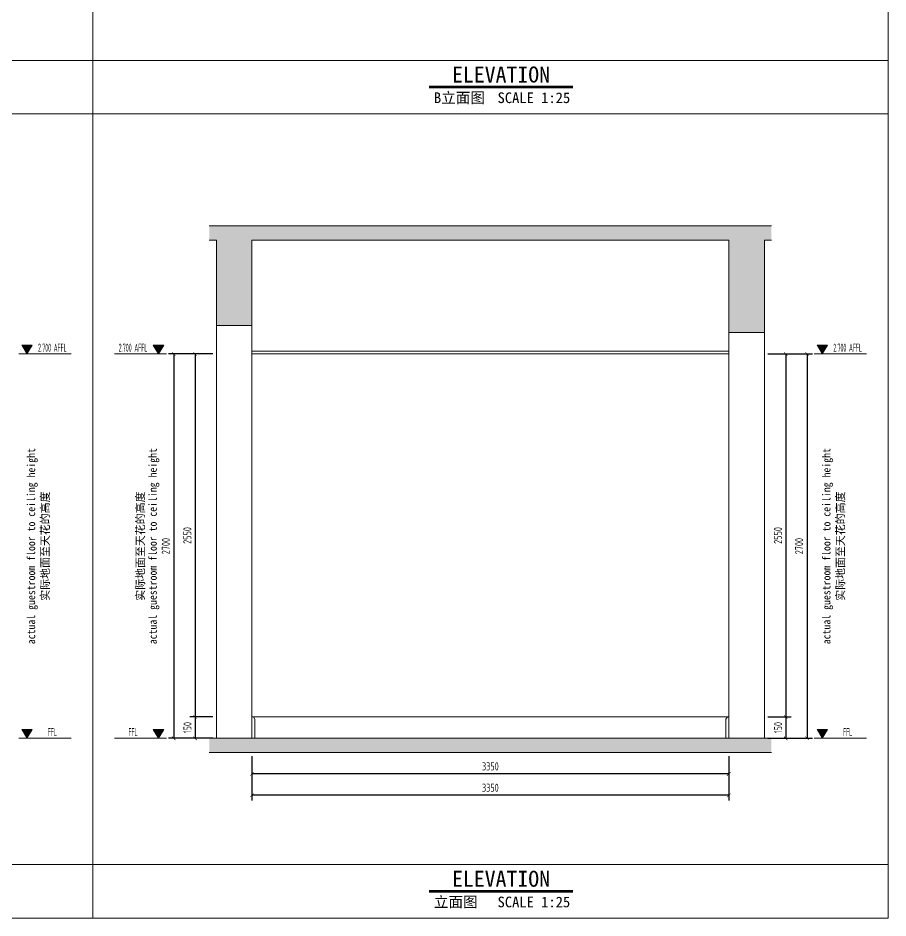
# Model space of a CAD drawing. Header units: millimetres. Extents: x 3162 to 221128, y -144913 to 11496.
# Drawn here: x 46153 to 52266, y -73458 to -67137 of the extents above; entities that cross this region are included whole.
import ezdxf
from ezdxf.enums import TextEntityAlignment as Align

# ---------------------------------------------------------------- set-up
doc = ezdxf.new("R2010")
doc.units = ezdxf.units.MM
doc.header["$LTSCALE"] = 10
doc.layers.get('Defpoints').update_dxf_attribs({"color": 250})
for name, color, linetype, lineweight in [('Contour【轮廓线】', 94, 'Continuous', 0), ('Drawing【图框、表格】', 150, 'Continuous', 0), ('Elevation【立面图库】', 150, 'Continuous', 0), ('FC-Hatch【平面填充】', 250, 'Continuous', 0), ('FF-Text【平面文字】', 2, 'Continuous', 0), ('Finish【完成面】', 2, 'Continuous', 0), ('Gray【中细线】', 8, 'Continuous', 0), ('RC-dimensions', 44, 'Continuous', 0), ('Wall【立面墙】', 252, 'Continuous', 0)]:
    doc.layers.add(name, color=color, linetype=linetype, lineweight=lineweight)
doc.layers.add('T-05天花灯具', color=4, linetype='Continuous')
doc.styles.add('宋体', font='', dxfattribs={"width": 0.8})
doc.styles.add('尺寸标注', font='ARCHS.SHX', dxfattribs={"width": 0.8})
doc.styles.add('标高', font='ARCHS.SHX', dxfattribs={"width": 0.5})
doc.styles.add('线上图名', font='simhei.ttf')
doc.styles.add('线下图名', font='simhei.ttf')
doc.styles.get('宋体').set_extended_font_data('SimSun')
doc.dimstyles.new('海龙1：25', dxfattribs={"dimscale": 25, "dimtxt": 2.25, "dimasz": 1, "dimexe": 1.5, "dimexo": 1, "dimgap": 1, "dimtad": 1, "dimdec": 0, "dimrnd": 5, "dimdsep": 46, "dimtxsty": '尺寸标注', "dimblk": 'ARCHTICK', "dimblk1": 'ARCHTICK', "dimblk2": 'ARCHTICK', "dimcen": 1, "dimclrd": 44, "dimclre": 44, "dimclrt": 2, "dimadec": 0, "dimazin": 0, "dimtfac": 1, "dimtdec": 0, "dimtix": 1, "dimtmove": 2, "dimatfit": 3, "dimldrblk": 'hl_arrow2', "dimfxl": 5, "dimfxlon": 1, "dimarcsym": 0})
pattern_1 = [(225, (0, 0), (35.35534, -35.35534), []), (230, (0, 0), (-71.72602, 6.275218), [7.5, -82.5]), (175, (0, 0), (13.87511, -75.21923), [6, -66]), (280.4514, (-5.98, 0.52), (-57.85092, -68.94393), [6.374, -70.1142]), (226.1842, (-2e-15, -20), (-106.72409, 16.55189), [11.25, -123.75]), (276.6356, (-8.89, -18.62), (-93.46626, -97.41178), [9.56105, -105.1713]), (171.1842, (-2e-15, -20), (-93.46618, -97.41189), [9, -99]), (201, (-10, -15), (-59.690703, 40.261893), [7.5, -82.5]), (146, (-10, -15), (-24.33156, -72.515006), [6, -66]), (251.4514, (-14.974, -11.645), (-84.022234, -32.253037), [6.374, -70.1142]), (217.5, (0, 0), (-1.2159855, -33.2893854), [0.5, -65.2, 0.5, -67, 0.5, -66.25]), (187.5, (0, 0), (-26.306954, -39.441171), [0.5, -38.2, 0.5, -63.7, 0.5, -25.25]), (147.5, (22.3, -3e-15), (-53.382244, 2.255487), [0.5, -25, 0.5, -78, 0.5, -103.5]), (137.5, (32.3, -4e-15), (-58.318617, -10.010498), [0.5, -32.5, 0.5, -51.8, 0.5, -73.5])]

# ---------------------------------------------------------------- blocks, each defined once
blk = doc.blocks.new('*U1186')
at = {"color": 2, "linetype": 'Continuous'}
blk.add_lwpolyline([(-17.26, 0, 0.7, 0.7, 0), (23.26, 0, 0.75, 0.75, 0)], format="xyseb", dxfattribs=at)
at = {"color": 2, "style": '线上图名', "flags": 8}
blk.add_attdef('EXISTING_PLAN', text='', height=4.5, dxfattribs=at).set_placement((3, 1.27), align=Align.CENTER)
at = {"color": 2, "style": '线下图名', "flags": 8}
blk.add_attdef('图名1', text='', height=3, dxfattribs=at).set_placement((-15.86, -1.5), align=Align.TOP_LEFT)
blk.add_attdef('比例1', text='', height=3, dxfattribs=at).set_placement((22.44, -1.5), align=Align.TOP_RIGHT)
blk = doc.blocks.new('海龍_立面标识')
at = {"style": '宋体', "width": 0.9, "flags": 8}
blk.add_attdef('FLOOR_HEIGHT', text='', height=2.25, rotation=90, dxfattribs=at).set_placement((0, 0), align=Align.CENTER)
at = {"style": '宋体', "flags": 8}
blk.add_attdef('HEIGHT', text='', height=2.25, rotation=90, dxfattribs=at).set_placement((-3.5, 0), align=Align.CENTER)
blk = doc.blocks.new('hl_Elevation-A2')
blk.add_hatch(color=150).paths.add_polyline_path([(3.74, 2.47), (2.27, 0), (0.8, 2.47)])
at = {"color": 150}
blk.add_line((0, 0), (14.67, 0), dxfattribs=at)
blk.add_lwpolyline([(3.74, 2.47), (2.27, 0), (0.8, 2.47)], close=True, dxfattribs=at)
at = {"color": 2, "style": '标高', "width": 0.8, "flags": 8}
blk.add_attdef('HEIGHT', text='', height=2.25, dxfattribs=at).set_placement((9.42, 1.75), align=Align.MIDDLE_CENTER)
blk = doc.blocks.new('海龙工具_踢脚线')
blk.add_lwpolyline([(20, 0), (20, 90), (10, 100), (0, 100)])
blk = doc.blocks.new('_ArchTick')
at = {"color": 2, "linetype": 'ByBlock', "const_width": 0.15}
blk.add_lwpolyline([(-0.5, -0.5), (0.5, 0.5)], dxfattribs=at)
blk = doc.blocks.new('*D1272')
at = {"layer": 'Defpoints', "color": 0, "transparency": 16777216}
for p in [(47547, -69496.5), (47397, -72046.5), (47547, -72046.5)]:
    blk.add_point(p, dxfattribs=at)
at = {"layer": 'RC-dimensions', "color": 44, "lineweight": -2, "transparency": 16777216}
for p, q in [((47522, -69496.5), (47359.5, -69496.5)), ((47397, -69496.5), (47397, -72046.5)), ((47522, -72046.5), (47359.5, -72046.5))]:
    blk.add_line(p, q, dxfattribs=at)
at = {"layer": 'RC-dimensions', "color": 44, "lineweight": -2, "transparency": 16777216, "xscale": 25, "yscale": 25, "zscale": 25}
for p, rotation in [((47397, -69496.5), 90), ((47397, -72046.5), 270)]:
    blk.add_blockref('_ArchTick', p, dxfattribs=dict(at, rotation=rotation))
at = {"layer": 'RC-dimensions', "color": 2, "transparency": 16777216, "insert": (47342.7, -70771.5), "char_height": 56.25, "attachment_point": 5, "rotation": 90, "style": '尺寸标注'}
blk.add_mtext('2550', dxfattribs=at)
blk = doc.blocks.new('hl_arrow2')
at = {"color": 2}
blk.add_line((-0.22, 0), (-1, 0), dxfattribs=at)
blk.add_lwpolyline([(-0.22, 0), (-0.86, -0.69), (-0.65, -0.86), (0, 0), (-0.65, 0.86), (-0.86, 0.69)], close=True, dxfattribs=at)
for points in [[(-0.86, 0.69), (-0.65, 0.86), (-0.22, 0), (0, 0)], [(-0.86, -0.69), (-0.65, -0.86), (-0.22, 0), (0, 0)]]:
    blk.add_solid(points, dxfattribs=at)
blk = doc.blocks.new('*D1273')
at = {"layer": 'Defpoints', "color": 0, "transparency": 16777216}
for p in [(47547, -72046.5), (47397, -72196.5), (47547, -72196.5)]:
    blk.add_point(p, dxfattribs=at)
at = {"layer": 'RC-dimensions', "color": 44, "lineweight": -2, "transparency": 16777216}
for p, q in [((47522, -72046.5), (47359.5, -72046.5)), ((47397, -72046.5), (47397, -72196.5)), ((47522, -72196.5), (47359.5, -72196.5))]:
    blk.add_line(p, q, dxfattribs=at)
at = {"layer": 'RC-dimensions', "color": 44, "lineweight": -2, "transparency": 16777216, "xscale": 25, "yscale": 25, "zscale": 25}
for p, rotation in [((47397, -72046.5), 90), ((47397, -72196.5), 270)]:
    blk.add_blockref('_ArchTick', p, dxfattribs=dict(at, rotation=rotation))
at = {"layer": 'RC-dimensions', "color": 2, "transparency": 16777216, "insert": (47343.8, -72121.5), "char_height": 56.25, "attachment_point": 5, "rotation": 90, "style": '尺寸标注'}
blk.add_mtext('150', dxfattribs=at)
blk = doc.blocks.new('*D1274')
at = {"layer": 'Defpoints', "color": 0, "transparency": 16777216}
for p in [(47547, -69496.5), (47247, -72196.5), (47547, -72196.5)]:
    blk.add_point(p, dxfattribs=at)
at = {"layer": 'RC-dimensions', "color": 44, "lineweight": -2, "transparency": 16777216}
for p, q in [((47372, -69496.5), (47209.5, -69496.5)), ((47247, -69496.5), (47247, -72196.5)), ((47372, -72196.5), (47209.5, -72196.5))]:
    blk.add_line(p, q, dxfattribs=at)
at = {"layer": 'RC-dimensions', "color": 44, "lineweight": -2, "transparency": 16777216, "xscale": 25, "yscale": 25, "zscale": 25}
for p, rotation in [((47247, -69496.5), 90), ((47247, -72196.5), 270)]:
    blk.add_blockref('_ArchTick', p, dxfattribs=dict(at, rotation=rotation))
at = {"layer": 'RC-dimensions', "color": 2, "transparency": 16777216, "insert": (47191.5, -70846.5), "char_height": 56.25, "attachment_point": 5, "rotation": 90, "style": '尺寸标注'}
blk.add_mtext('2700', dxfattribs=at)
blk = doc.blocks.new('*D1275')
at = {"layer": 'Defpoints', "color": 0, "transparency": 16777216}
for p in [(51397, -69496.5), (51397, -72046.5), (51547, -72046.5)]:
    blk.add_point(p, dxfattribs=at)
at = {"layer": 'RC-dimensions', "color": 44, "lineweight": -2, "transparency": 16777216}
for p, q in [((51422, -69496.5), (51584.5, -69496.5)), ((51547, -69496.5), (51547, -72046.5)), ((51422, -72046.5), (51584.5, -72046.5))]:
    blk.add_line(p, q, dxfattribs=at)
at = {"layer": 'RC-dimensions', "color": 44, "lineweight": -2, "transparency": 16777216, "xscale": 25, "yscale": 25, "zscale": 25}
for p, rotation in [((51547, -69496.5), 90), ((51547, -72046.5), 270)]:
    blk.add_blockref('_ArchTick', p, dxfattribs=dict(at, rotation=rotation))
at = {"layer": 'RC-dimensions', "color": 2, "transparency": 16777216, "insert": (51492.7, -70771.5), "char_height": 56.25, "attachment_point": 5, "rotation": 90, "style": '尺寸标注'}
blk.add_mtext('2550', dxfattribs=at)
blk = doc.blocks.new('*D1276')
at = {"layer": 'Defpoints', "color": 0, "transparency": 16777216}
for p in [(51397, -72046.5), (51397, -72196.5), (51547, -72196.5)]:
    blk.add_point(p, dxfattribs=at)
at = {"layer": 'RC-dimensions', "color": 44, "lineweight": -2, "transparency": 16777216}
for p, q in [((51422, -72046.5), (51584.5, -72046.5)), ((51547, -72046.5), (51547, -72196.5)), ((51422, -72196.5), (51584.5, -72196.5))]:
    blk.add_line(p, q, dxfattribs=at)
at = {"layer": 'RC-dimensions', "color": 44, "lineweight": -2, "transparency": 16777216, "xscale": 25, "yscale": 25, "zscale": 25}
for p, rotation in [((51547, -72046.5), 90), ((51547, -72196.5), 270)]:
    blk.add_blockref('_ArchTick', p, dxfattribs=dict(at, rotation=rotation))
at = {"layer": 'RC-dimensions', "color": 2, "transparency": 16777216, "insert": (51493.8, -72121.5), "char_height": 56.25, "attachment_point": 5, "rotation": 90, "style": '尺寸标注'}
blk.add_mtext('150', dxfattribs=at)
blk = doc.blocks.new('*D1277')
at = {"layer": 'Defpoints', "color": 0, "transparency": 16777216}
for p in [(51397, -69496.5), (51397, -72196.5), (51697, -72196.5)]:
    blk.add_point(p, dxfattribs=at)
at = {"layer": 'RC-dimensions', "color": 44, "lineweight": -2, "transparency": 16777216}
for p, q in [((51572, -69496.5), (51734.5, -69496.5)), ((51697, -69496.5), (51697, -72196.5)), ((51572, -72196.5), (51734.5, -72196.5))]:
    blk.add_line(p, q, dxfattribs=at)
at = {"layer": 'RC-dimensions', "color": 44, "lineweight": -2, "transparency": 16777216, "xscale": 25, "yscale": 25, "zscale": 25}
for p, rotation in [((51697, -69496.5), 90), ((51697, -72196.5), 270)]:
    blk.add_blockref('_ArchTick', p, dxfattribs=dict(at, rotation=rotation))
at = {"layer": 'RC-dimensions', "color": 2, "transparency": 16777216, "insert": (51641.5, -70846.5), "char_height": 56.25, "attachment_point": 5, "rotation": 90, "style": '尺寸标注'}
blk.add_mtext('2700', dxfattribs=at)
blk = doc.blocks.new('*D1278')
at = {"layer": 'Defpoints', "color": 0, "transparency": 16777216}
for p in [(47797, -72296.5), (51147, -72296.5), (47797, -72446.5)]:
    blk.add_point(p, dxfattribs=at)
at = {"layer": 'RC-dimensions', "color": 44, "lineweight": -2, "transparency": 16777216}
for p, q in [((47797, -72321.5), (47797, -72484)), ((51147, -72321.5), (51147, -72484)), ((51147, -72446.5), (47797, -72446.5))]:
    blk.add_line(p, q, dxfattribs=at)
at = {"layer": 'RC-dimensions', "color": 44, "lineweight": -2, "transparency": 16777216, "xscale": 25, "yscale": 25, "zscale": 25, "rotation": 180}
blk.add_blockref('_ArchTick', (47797, -72446.5), dxfattribs=at)
at = {"layer": 'RC-dimensions', "color": 44, "lineweight": -2, "transparency": 16777216, "xscale": 25, "yscale": 25, "zscale": 25}
blk.add_blockref('_ArchTick', (51147, -72446.5), dxfattribs=at)
at = {"layer": 'RC-dimensions', "color": 2, "transparency": 16777216, "insert": (49472, -72393.4), "char_height": 56.25, "attachment_point": 5, "style": '尺寸标注'}
blk.add_mtext('3350', dxfattribs=at)
blk = doc.blocks.new('*D1279')
at = {"layer": 'Defpoints', "color": 0, "transparency": 16777216}
for p in [(47797, -72296.5), (51147, -72296.5), (47797, -72596.5)]:
    blk.add_point(p, dxfattribs=at)
at = {"layer": 'RC-dimensions', "color": 44, "lineweight": -2, "transparency": 16777216}
for p, q in [((47797, -72471.5), (47797, -72634)), ((51147, -72471.5), (51147, -72634)), ((51147, -72596.5), (47797, -72596.5))]:
    blk.add_line(p, q, dxfattribs=at)
at = {"layer": 'RC-dimensions', "color": 44, "lineweight": -2, "transparency": 16777216, "xscale": 25, "yscale": 25, "zscale": 25, "rotation": 180}
blk.add_blockref('_ArchTick', (47797, -72596.5), dxfattribs=at)
at = {"layer": 'RC-dimensions', "color": 44, "lineweight": -2, "transparency": 16777216, "xscale": 25, "yscale": 25, "zscale": 25}
blk.add_blockref('_ArchTick', (51147, -72596.5), dxfattribs=at)
at = {"layer": 'RC-dimensions', "color": 2, "transparency": 16777216, "insert": (49472, -72543.4), "char_height": 56.25, "attachment_point": 5, "style": '尺寸标注'}
blk.add_mtext('3350', dxfattribs=at)

msp = doc.modelspace()

# ---------------------------------------------------------------- hatches: boundary and pattern name
at = {"layer": 'FC-Hatch【平面填充】'}
h = msp.add_hatch(dxfattribs=at)
h.set_pattern_fill('钢筋混凝土', color=256, scale=50, angle=180, style=0, pattern_type=2)
h.set_pattern_definition(pattern_1)
h.paths.add_polyline_path([(47497, -68596.5), (51447, -68596.5), (51447, -68696.5), (51397, -68696.5), (51397, -69346.5), (51147, -69346.5), (51147, -68696.5), (47797, -68696.5), (47797, -69296.5), (47547, -69296.5), (47547, -68696.5), (47497, -68696.5)])
h = msp.add_hatch(dxfattribs=at)
h.set_pattern_fill('钢筋混凝土', color=256, scale=50, angle=180, style=0, pattern_type=2)
h.set_pattern_definition(pattern_1)
h.paths.add_polyline_path([(47497, -72296.5), (47497, -72196.5), (51447, -72196.5), (51447, -72296.5)])

# ---------------------------------------------------------------- linework, layer by layer
at = {"layer": 'Contour【轮廓线】'}
msp.add_line((47797, -72046.5), (51147, -72046.5), dxfattribs=at)
at = {"layer": 'Drawing【图框、表格】'}
msp.add_line((46678.2, -73458.5), (46678.2, -62160.7), dxfattribs=at)
for points in [[(38190.5, -73458.5), (38190.5, -62160.7), (52265.8, -62160.7), (52265.8, -73458.5)], [(38190.5, -73458.5), (38190.5, -62160.7), (52265.8, -62160.7), (52265.8, -73458.5)], [(38190.5, -67809.6), (38190.5, -67434.6), (52265.8, -67434.6), (52265.8, -67809.6)], [(38190.5, -73458.5), (38190.5, -73083.5), (52265.8, -73083.5), (52265.8, -73458.5)]]:
    msp.add_lwpolyline(points, close=True, dxfattribs=at)
at = {"layer": 'Finish【完成面】'}
for p, q in [((47797, -69496.5), (47797, -72196.5)), ((51147, -69496.5), (47797, -69496.5)), ((51147, -69496.5), (51147, -72196.5)), ((47797, -72196.5), (51147, -72196.5))]:
    msp.add_line(p, q, dxfattribs=at)
at = {"layer": 'Gray【中细线】'}
msp.add_line((51147, -69476.5), (47797, -69476.5), dxfattribs=at)
at = {"layer": 'Wall【立面墙】'}
msp.add_line((51447, -68596.5), (47497, -68596.5), dxfattribs=at)
msp.add_lwpolyline([(51447, -68696.5), (51397, -68696.5), (51397, -69346.5), (51147, -69346.5), (51147, -68696.5), (47797, -68696.5), (47797, -69296.5), (47547, -69296.5), (47547, -68696.5), (47497, -68696.5)], dxfattribs=at)
for points in [[(47797, -72196.5), (47797, -69296.5), (47547, -69296.5), (47547, -72196.5)], [(51147, -72196.5), (51147, -69346.5), (51397, -69346.5), (51397, -72196.5)], [(47497, -72196.5), (47497, -72196.5), (51447, -72196.5), (51447, -72196.5)], [(47497, -72296.5), (47497, -72296.5), (51447, -72296.5), (51447, -72296.5)]]:
    msp.add_lwpolyline(points, close=True, dxfattribs=at)

# ---------------------------------------------------------------- block references
at = {"layer": 'Contour【轮廓线】', "yscale": 1.5}
msp.add_blockref('海龙工具_踢脚线', (47797, -72196.5), dxfattribs=at)
at = {"layer": 'Contour【轮廓线】', "xscale": -1, "yscale": 1.5}
msp.add_blockref('海龙工具_踢脚线', (51147, -72196.5), dxfattribs=at)
at = {"layer": 'Elevation【立面图库】'}
ref = msp.add_blockref('hl_Elevation-A2', (46159.4, -69496.5), dxfattribs=dict(at, xscale=25, yscale=25, zscale=25))
ref.add_attrib('HEIGHT', '2.700 AFFL', dxfattribs={"layer": '0', "color": 2, "height": 56.25, "style": '标高', "width": 0.5}).set_placement((46394.9, -69452.8), align=Align.MIDDLE_CENTER)
ref = msp.add_blockref('hl_Elevation-A2', (47197, -69496.5), dxfattribs=dict(at, xscale=-25, yscale=25, zscale=25))
ref.add_attrib('HEIGHT', '2.700 AFFL', dxfattribs={"layer": '0', "color": 2, "height": 56.25, "style": '标高', "width": 0.5}).set_placement((46961.5, -69452.8), align=Align.MIDDLE_CENTER)
ref = msp.add_blockref('hl_Elevation-A2', (51747, -69496.5), dxfattribs=dict(at, xscale=25, yscale=25, zscale=25))
ref.add_attrib('HEIGHT', '2.700 AFFL', dxfattribs={"layer": '0', "color": 2, "height": 56.25, "style": '标高', "width": 0.5}).set_placement((51982.5, -69452.8), align=Align.MIDDLE_CENTER)
ref = msp.add_blockref('hl_Elevation-A2', (46159.4, -72196.5), dxfattribs=dict(at, xscale=25, yscale=25, zscale=25))
ref.add_attrib('HEIGHT', 'FFL', dxfattribs={"layer": '0', "color": 2, "height": 56.25, "style": '标高', "width": 0.5}).set_placement((46394.9, -72152.8), align=Align.MIDDLE_CENTER)
ref = msp.add_blockref('hl_Elevation-A2', (47197, -72196.5), dxfattribs=dict(at, xscale=-25, yscale=25, zscale=25))
ref.add_attrib('HEIGHT', 'FFL', dxfattribs={"layer": '0', "color": 2, "height": 56.25, "style": '标高', "width": 0.5}).set_placement((46961.5, -72152.8), align=Align.MIDDLE_CENTER)
ref = msp.add_blockref('hl_Elevation-A2', (51747, -72196.5), dxfattribs=dict(at, xscale=25, yscale=25, zscale=25))
ref.add_attrib('HEIGHT', 'FFL', dxfattribs={"layer": '0', "color": 2, "height": 56.25, "style": '标高', "width": 0.5}).set_placement((51982.5, -72152.8), align=Align.MIDDLE_CENTER)
at = {"layer": 'FF-Text【平面文字】'}
ref = msp.add_blockref('海龍_立面标识', (46228.1, -70846.5), dxfattribs=dict(at, xscale=-25, yscale=25, zscale=25))
ref.add_attrib('FLOOR_HEIGHT', 'actual guestroom floor to ceiling height', dxfattribs={"layer": '0', "height": 56.25, "rotation": 90, "style": '宋体', "width": 0.9}).set_placement((46273.7, -70846.5), align=Align.CENTER)
ref.add_attrib('HEIGHT', '实际地面至天花的高度', dxfattribs={"layer": '0', "height": 56.25, "rotation": 90, "style": '宋体'}).set_placement((46371.9, -70846.5), align=Align.CENTER)
ref = msp.add_blockref('海龍_立面标识', (47128.2, -70846.5), dxfattribs=dict(at, xscale=25, yscale=25, zscale=25))
ref.add_attrib('FLOOR_HEIGHT', 'actual guestroom floor to ceiling height', dxfattribs={"layer": '0', "height": 56.25, "rotation": 90, "style": '宋体', "width": 0.9}).set_placement((47128.2, -70846.5), align=Align.CENTER)
ref.add_attrib('HEIGHT', '实际地面至天花的高度', dxfattribs={"layer": '0', "height": 56.25, "rotation": 90, "style": '宋体'}).set_placement((47040.7, -70846.5), align=Align.CENTER)
ref = msp.add_blockref('海龍_立面标识', (51815.7, -70846.5), dxfattribs=dict(at, xscale=-25, yscale=25, zscale=25))
ref.add_attrib('FLOOR_HEIGHT', 'actual guestroom floor to ceiling height', dxfattribs={"layer": '0', "height": 56.25, "rotation": 90, "style": '宋体', "width": 0.9}).set_placement((51861.3, -70846.5), align=Align.CENTER)
ref.add_attrib('HEIGHT', '实际地面至天花的高度', dxfattribs={"layer": '0', "height": 56.25, "rotation": 90, "style": '宋体'}).set_placement((51959.5, -70846.5), align=Align.CENTER)
at = {"layer": 'T-05天花灯具'}
ref = msp.add_blockref('*U1186', (49472, -67622.1), dxfattribs=dict(at, xscale=25, yscale=25, zscale=25))
ref.add_attrib('比例1', 'SCALE 1:25', dxfattribs={"layer": '0', "color": 2, "height": 75, "style": '线下图名'}).set_placement((50032.9, -67659.6), align=Align.TOP_RIGHT)
ref.add_attrib('EXISTING_PLAN', 'ELEVATION', dxfattribs={"layer": '0', "color": 2, "height": 112.5, "style": '线上图名'}).set_placement((49546.9, -67590.3), align=Align.CENTER)
ref.add_attrib('图名1', 'B立面图', dxfattribs={"layer": '0', "color": 2, "height": 75, "style": '线下图名'}).set_placement((49075.4, -67659.6), align=Align.TOP_LEFT)
ref = msp.add_blockref('*U1186', (49472, -73271), dxfattribs=dict(at, xscale=25, yscale=25, zscale=25))
ref.add_attrib('比例1', 'SCALE 1:25', dxfattribs={"layer": '0', "color": 2, "height": 75, "style": '线下图名'}).set_placement((50032.9, -73308.5), align=Align.TOP_RIGHT)
ref.add_attrib('EXISTING_PLAN', 'ELEVATION', dxfattribs={"layer": '0', "color": 2, "height": 112.5, "style": '线上图名'}).set_placement((49546.9, -73239.2), align=Align.CENTER)
ref.add_attrib('图名1', '立面图', dxfattribs={"layer": '0', "color": 2, "height": 75, "style": '线下图名'}).set_placement((49075.4, -73308.5), align=Align.TOP_LEFT)

# ---------------------------------------------------------------- dimensions: what is measured, and where the dimension line sits
at = {"layer": 'RC-dimensions'}
for base, p1, p2, angle, picture, middle in [((47247, -72196.5), (47547, -69496.5), (47547, -72196.5), 270, '*D1274', (47191.5, -70846.5)), ((47397, -72046.5), (47547, -69496.5), (47547, -72046.5), 270, '*D1272', (47342.7, -70771.5)), ((51547, -72046.5), (51397, -69496.5), (51397, -72046.5), 270, '*D1275', (51492.7, -70771.5)), ((51697, -72196.5), (51397, -69496.5), (51397, -72196.5), 270, '*D1277', (51641.5, -70846.5)), ((47397, -72196.5), (47547, -72046.5), (47547, -72196.5), 270, '*D1273', (47343.8, -72121.5)), ((51547, -72196.5), (51397, -72046.5), (51397, -72196.5), 270, '*D1276', (51493.8, -72121.5)), ((47797, -72446.5), (51147, -72296.5), (47797, -72296.5), 180, '*D1278', (49472, -72393.4)), ((47797, -72596.5), (51147, -72296.5), (47797, -72296.5), 180, '*D1279', (49472, -72543.4))]:
    dim = msp.add_linear_dim(base=base, p1=p1, p2=p2, angle=angle, dimstyle='海龙1：25', override={"dimscale": 25, "dimtxsty": '尺寸标注', "dimblk1": 'ArchTick', "dimblk2": 'ArchTick', "dimsah": 1, "dimclrt": 2}, dxfattribs=at)
    dim.commit()
    dim.dimension.update_dxf_attribs({"geometry": picture, "text_midpoint": middle})

doc.saveas('drawing.dxf')
